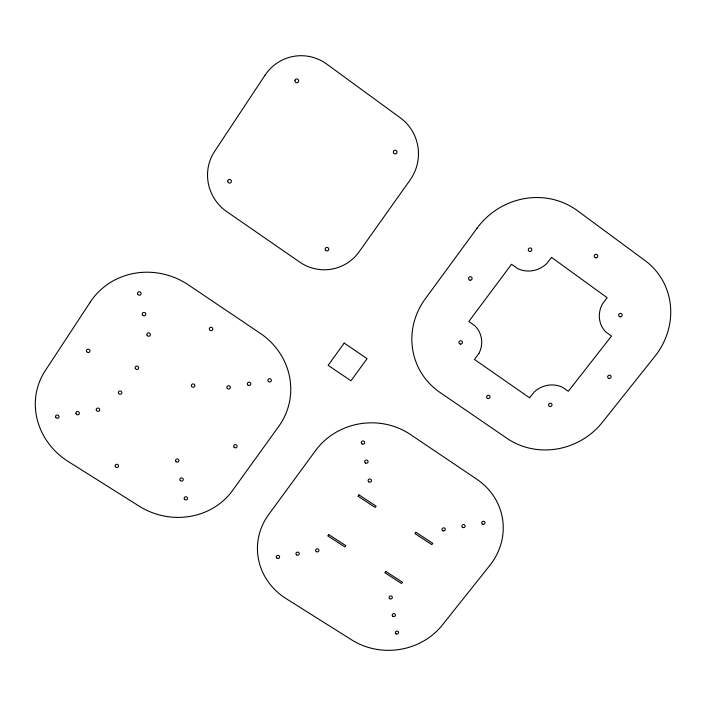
<?xml version="1.0" encoding="UTF-8"?>
<svg xmlns="http://www.w3.org/2000/svg" width="706" height="706" viewBox="0 0 706 706"><rect width="100%" height="100%" fill="white"/><g stroke="black" fill="none" stroke-linecap="round" stroke-linejoin="round"><path stroke-width="1.06" d="M478.942 353.371L474.458 359.46L529.597 397.831L534.265 391.962A24.586 22.998 -25.8 0 1 562.338 387.206L568.304 391.283L611.493 336.1L605.616 331.749A25.46 23.722 -37.5 0 1 602.439 303.959L607.151 297.711L551.518 257.363L546.682 263.62A25.813 24.692 -43.7 0 1 517.754 268.615L511.541 264.273L468.846 321.442L474.909 325.81A24.895 23.951 -24 0 1 478.942 353.371M90.315 302.018L45.175 370.818A69.4 64.564 24 0 0 68.279 461.547L139.188 506.167A68.65 64.131 16 0 0 232.583 490.467L278.799 426.3A69.576 66.293 16.5 0 0 260.258 333.311L188.493 284.95A71.094 67.379 27.6 0 0 90.315 302.018M264.962 75.304L214.598 151.393A43.622 42.528 57.9 0 0 226.741 211.624L299.785 262.129A43.031 42.837 47.5 0 0 359.116 251.813L410.151 179.933A44.434 43.578 -80.3 0 0 400.443 117.937L326.922 64.211A45.608 44.187 79.1 0 0 264.962 75.304M344.21 343.072L328.149 365.329L350.961 380.763L367.076 358.674L344.21 343.072M477.071 228.17L425.188 298.956A69.559 66.691 -27.4 0 0 439.9 392.377L506.996 438.355A69.629 65.42 -27.7 0 0 602.368 422.303L654.912 356.327A71.403 66.876 -36.6 0 0 645.063 260.585L577.455 210.706A72.091 68.817 -40.5 0 0 477.071 228.17M315.582 450.552L268.748 514.436A65.684 60.69 -0.1 0 0 286.133 598.635L351.817 639.971A65.534 59.86 -5.4 0 0 442.23 625.172L489.814 565.444A66.585 61.607 -10.2 0 0 476.744 479.189L410.477 434.534A67.326 63.187 -4.8 0 0 315.582 450.552M328.74 534.601L327.778 535.872L344.881 546.912L345.843 545.641L328.74 534.601M358.939 494.871L357.96 496.168L375.133 507.429L376.104 506.14L358.939 494.871M385.776 571.436L384.814 572.681L401.555 583.491L402.526 582.247L385.776 571.436M415.984 532.324L414.996 533.595L431.816 544.626L432.796 543.364L415.984 532.324M296.67 554.925A1.668 1.536 2 0 0 299.273 553.786A1.668 1.536 2 0 0 296.899 552.268A1.668 1.536 2 0 0 296.67 554.925M316.341 551.651A1.668 1.536 0.4 0 0 318.953 550.521A1.668 1.536 0.4 0 0 316.579 548.994A1.668 1.536 0.4 0 0 316.341 551.651M277.017 558.19A1.668 1.536 3.5 0 0 279.62 557.052A1.668 1.536 3.5 0 0 277.229 555.534A1.668 1.536 3.5 0 0 277.017 558.19M396.013 633.794A1.633 1.474 -5.5 0 0 398.59 632.7A1.633 1.474 -5.5 0 0 396.304 631.243A1.633 1.474 -5.5 0 0 396.013 633.794M392.889 616.32A1.633 1.483 -5.4 0 0 395.466 615.226A1.633 1.483 -5.4 0 0 393.171 613.752A1.633 1.483 -5.4 0 0 392.889 616.32M389.73 598.688A1.641 1.5 -5.4 0 0 392.324 597.585A1.641 1.5 -5.4 0 0 390.012 596.102A1.641 1.5 -5.4 0 0 389.73 598.688M368.788 481.889A1.694 1.597 -4.8 0 0 371.462 480.724A1.694 1.597 -4.8 0 0 369.07 479.145A1.694 1.597 -4.8 0 0 368.788 481.889M365.399 462.986A1.703 1.606 -4.6 0 0 368.082 461.803A1.703 1.606 -4.6 0 0 365.682 460.206A1.703 1.606 -4.6 0 0 365.399 462.986M361.984 443.889A1.712 1.624 -4.4 0 0 364.675 442.697A1.712 1.624 -4.4 0 0 362.257 441.082A1.712 1.624 -4.4 0 0 361.984 443.889M443.059 530.85A1.677 1.544 -10.8 0 0 445.327 529.121A1.677 1.544 -10.8 0 0 442.636 528.203A1.677 1.544 -10.8 0 0 443.059 530.85M462.889 527.558A1.677 1.553 -12.5 0 0 465.157 525.82A1.677 1.553 -12.5 0 0 462.474 524.911A1.677 1.553 -12.5 0 0 462.889 527.558M482.727 524.267A1.677 1.553 -14.2 0 0 485.013 522.528A1.677 1.553 -14.2 0 0 482.33 521.61A1.677 1.553 -14.2 0 0 482.727 524.267M76.08 413.857A1.765 1.633 24.9 0 0 79.098 414.104A1.765 1.633 24.9 0 0 77.66 411.501A1.765 1.633 24.9 0 0 76.08 413.857M147.086 335.279A1.791 1.694 28.4 0 0 150.149 335.535A1.791 1.694 28.4 0 0 148.737 332.835A1.791 1.694 28.4 0 0 147.086 335.279M55.774 417.325A1.765 1.624 25.6 0 0 58.783 417.573A1.765 1.624 25.6 0 0 57.336 414.978A1.765 1.624 25.6 0 0 55.774 417.325M180.286 480.548A1.712 1.589 14.1 0 0 183.181 480.062A1.712 1.589 14.1 0 0 181.195 477.944A1.712 1.589 14.1 0 0 180.286 480.548M96.413 410.38A1.765 1.641 24.2 0 0 99.431 410.627A1.765 1.641 24.2 0 0 98.01 408.024A1.765 1.641 24.2 0 0 96.413 410.38M175.979 461.565A1.721 1.606 15.4 0 0 178.874 461.08A1.721 1.606 15.4 0 0 176.888 458.935A1.721 1.606 15.4 0 0 175.979 461.565M142.444 314.858A1.8 1.712 31.1 0 0 145.524 315.123A1.8 1.712 31.1 0 0 144.103 312.396A1.8 1.712 31.1 0 0 142.444 314.858M137.599 293.793A1.818 1.73 33.8 0 0 140.556 294.834A1.818 1.73 33.8 0 0 139.876 291.843A1.818 1.73 33.8 0 0 137.599 293.793M268.315 381.416A1.747 1.677 11 0 0 271.28 380.913A1.747 1.677 11 0 0 269.304 378.69A1.747 1.677 11 0 0 268.315 381.416M227.297 388.424A1.747 1.668 15.8 0 0 230.262 387.921A1.747 1.668 15.8 0 0 228.259 385.705A1.747 1.668 15.8 0 0 227.297 388.424M247.797 384.929A1.747 1.668 13.6 0 0 250.762 384.417A1.747 1.668 13.6 0 0 248.768 382.193A1.747 1.668 13.6 0 0 247.797 384.929M184.566 499.345A1.703 1.58 12.8 0 0 187.434 498.86A1.703 1.58 12.8 0 0 185.466 496.768A1.703 1.58 12.8 0 0 184.566 499.345M135.367 368.506A1.774 1.677 25.6 0 0 138.411 368.761A1.774 1.677 25.6 0 0 136.99 366.105A1.774 1.677 25.6 0 0 135.367 368.506M118.573 393.313A1.765 1.65 24.4 0 0 121.6 393.56A1.765 1.65 24.4 0 0 120.188 390.939A1.765 1.65 24.4 0 0 118.573 393.313M191.547 386.288A1.756 1.668 19.6 0 0 194.565 386.544A1.756 1.668 19.6 0 0 193.197 383.914A1.756 1.668 19.6 0 0 191.547 386.288M209.479 329.693A1.783 1.712 24.3 0 0 212.532 329.958A1.783 1.712 24.3 0 0 211.156 327.257A1.783 1.712 24.3 0 0 209.479 329.693M86.635 351.588A1.8 1.677 29.6 0 0 89.688 351.844A1.8 1.677 29.6 0 0 88.241 349.161A1.8 1.677 29.6 0 0 86.635 351.588M115.299 466.569A1.73 1.597 19.3 0 0 118.273 466.816A1.73 1.597 19.3 0 0 116.878 464.283A1.73 1.597 19.3 0 0 115.299 466.569M234.092 447.286A1.721 1.624 11 0 0 237.004 446.801A1.721 1.624 11 0 0 235.045 444.639A1.721 1.624 11 0 0 234.092 447.286M596.191 257.814A1.827 1.721 -43 0 0 597.417 254.928A1.827 1.721 -43 0 0 594.355 255.448A1.827 1.721 -43 0 0 596.191 257.814M470.125 280.22A1.791 1.739 -35.9 0 0 471.97 277.732A1.791 1.739 -35.9 0 0 468.916 277.458A1.791 1.739 -35.9 0 0 470.125 280.22M487.652 398.449A1.739 1.65 -21.8 0 0 490.008 396.604A1.739 1.65 -21.8 0 0 487.237 395.625A1.739 1.65 -21.8 0 0 487.652 398.449M609.101 378.469A1.765 1.641 -31.5 0 0 610.981 376.104A1.765 1.641 -31.5 0 0 608.016 375.848A1.765 1.641 -31.5 0 0 609.101 378.469M620.133 316.817A1.8 1.677 -37.3 0 0 622.039 314.373A1.8 1.677 -37.3 0 0 619.038 314.108A1.8 1.677 -37.3 0 0 620.133 316.817M530.303 251.477A1.827 1.747 -43.2 0 0 531.494 248.574A1.827 1.747 -43.2 0 0 528.423 249.112A1.827 1.747 -43.2 0 0 530.303 251.477M460.48 344.113A1.765 1.694 -24.5 0 0 462.289 341.695A1.765 1.694 -24.5 0 0 459.279 341.439A1.765 1.694 -24.5 0 0 460.48 344.113M550.053 406.541A1.739 1.633 -26 0 0 551.889 404.194A1.739 1.633 -26 0 0 548.933 403.947A1.739 1.633 -26 0 0 550.053 406.541M325.59 250.321A1.8 1.783 18.3 0 0 328.652 249.792A1.8 1.783 18.3 0 0 326.649 247.418A1.8 1.783 18.3 0 0 325.59 250.321M227.738 181.098A1.862 1.809 54.4 0 0 230.385 182.942A1.862 1.809 54.4 0 0 230.58 179.756A1.862 1.809 54.4 0 0 227.738 181.098M396.313 153.502A1.871 1.827 -74.8 0 0 395.81 150.307A1.871 1.827 -74.8 0 0 393.348 152.381A1.871 1.827 -74.8 0 0 396.313 153.502M295.029 80.202A1.933 1.871 79.4 0 0 297.138 82.778A1.933 1.871 79.4 0 0 298.214 79.637A1.933 1.871 79.4 0 0 295.029 80.202"/></g></svg>
